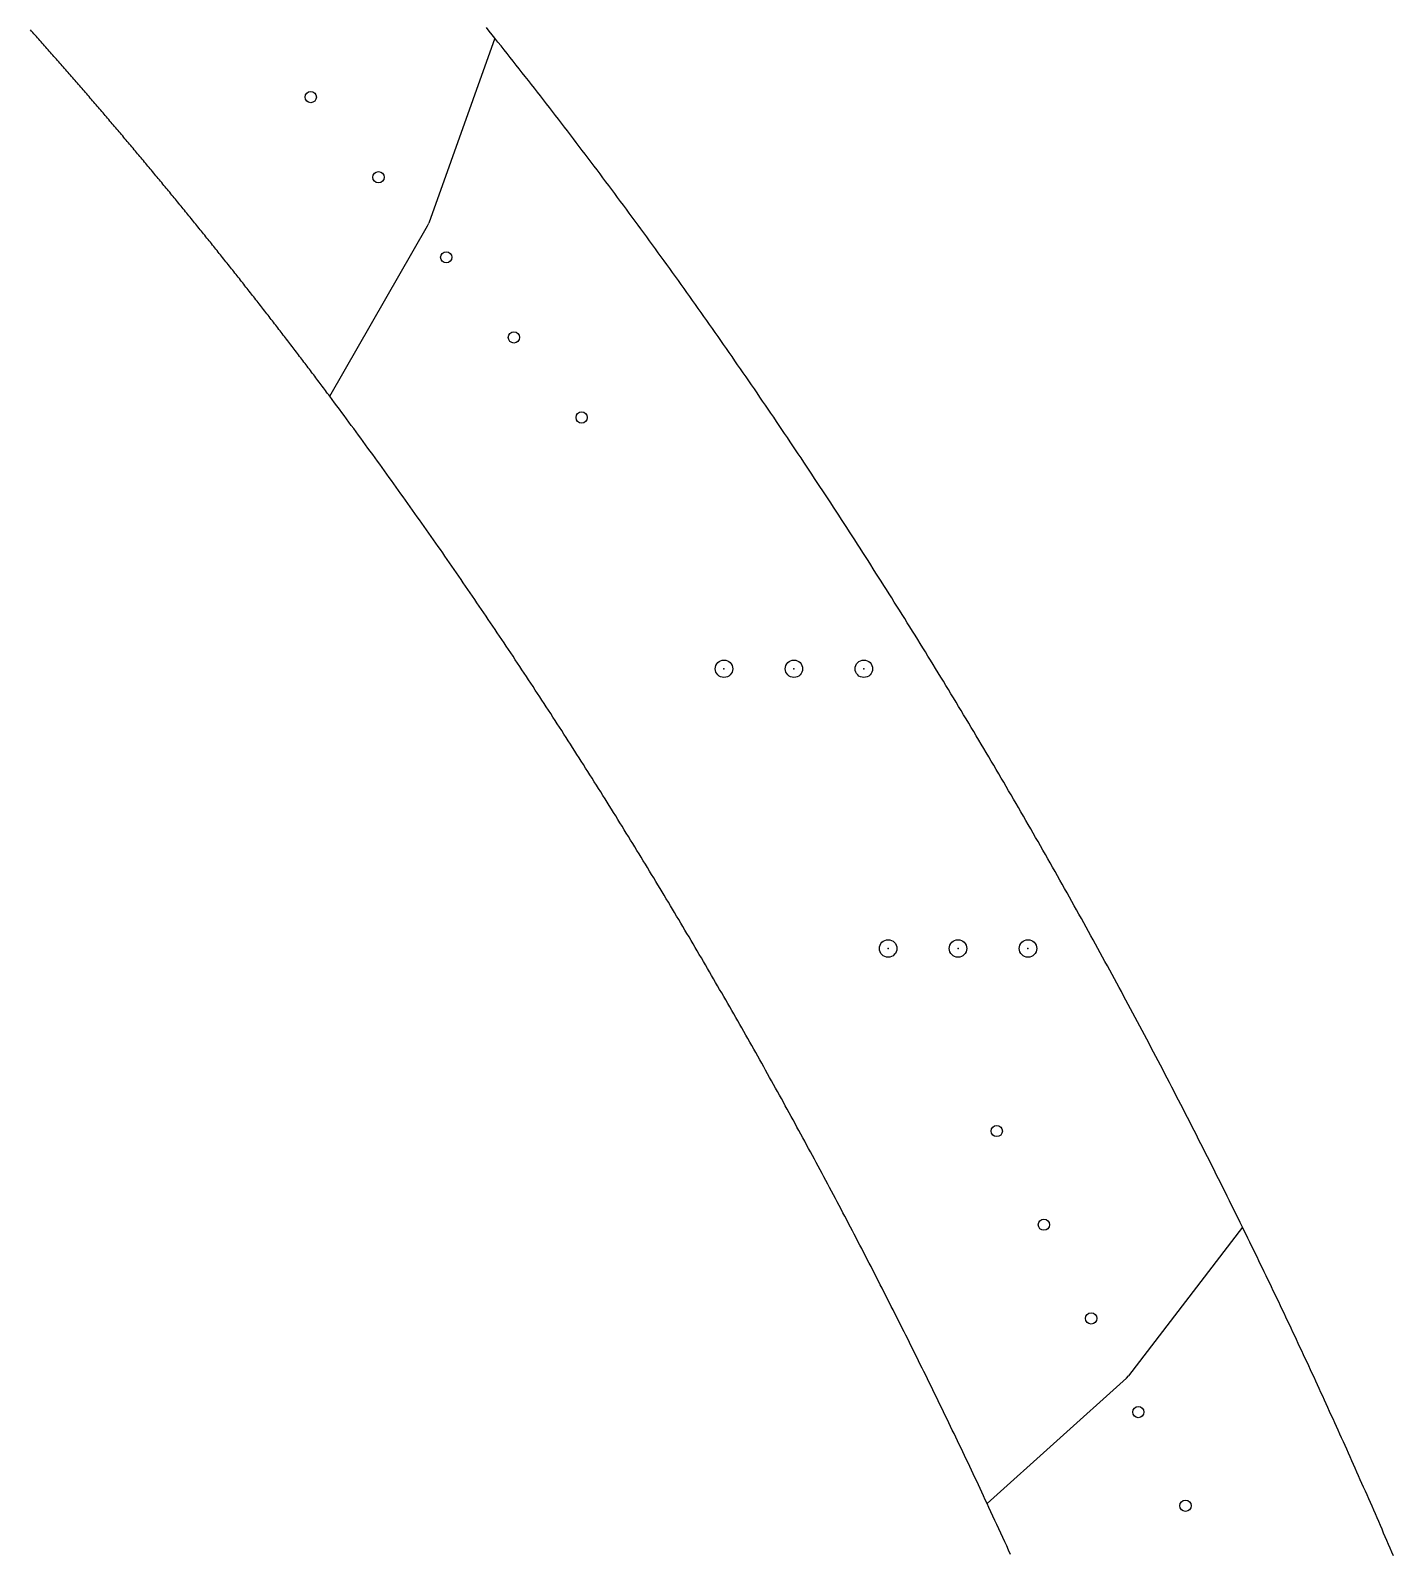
# Model space of a CAD drawing. Extents: x 44 to 491, y 65 to 774.
# Drawn here: x 332.1 to 410.1, y 366.6 to 453.7 of the extents above; entities that cross this region are included whole.
import ezdxf

# ---------------------------------------------------------------- set-up
doc = ezdxf.new("R2010")
doc.units = 0
doc.header["$PDMODE"] = 32
doc.header["$PDSIZE"] = 1
doc.layers.get('0').update_dxf_attribs({"linetype": 'CONTINUOUS'})
doc.layers.add('DRILLING', color=3, linetype='CONTINUOUS')
doc.layers.add('ENGRAVE', color=4, linetype='CONTINUOUS')

# ---------------------------------------------------------------- blocks, each defined once
blk = doc.blocks.new('*U223')
at = {"layer": 'ENGRAVE'}
blk.add_point((0, 0), dxfattribs=at)
blk = doc.blocks.new('*U224')
at = {"layer": 'ENGRAVE', "color": 0, "linetype": 'BYBLOCK'}
for p in [(0, 0), (4, 0), (8, 0)]:
    blk.add_blockref('*U223', p, dxfattribs=at)
blk = doc.blocks.new('*U225')
at = {"layer": 'ENGRAVE'}
blk.add_point((0, 0), dxfattribs=at)
blk = doc.blocks.new('*U226')
at = {"layer": 'ENGRAVE', "color": 0, "linetype": 'BYBLOCK'}
for p in [(0, 0), (4, 0), (8, 0)]:
    blk.add_blockref('*U225', p, dxfattribs=at)

msp = doc.modelspace()

# ---------------------------------------------------------------- linework, layer by layer
for p, q in [((358.6553, 453.2452), (354.875, 442.666)), ((349.2114, 432.7598), (354.8008, 442.505)), ((354.8008, 442.505), (354.875, 442.666)), ((401.4132, 385.2385), (394.9025, 376.7284)), ((386.8032, 369.4335), (394.7763, 376.5919)), ((394.7763, 376.5919), (394.9025, 376.7284))]:
    msp.add_line(p, q)
for points in [[(349.211, 432.76, 0), (349.15, 432.842, 0), (349.089, 432.924, 0), (349.028, 433.006, 0), (348.966, 433.088, 0), (348.905, 433.169, 0), (348.843, 433.251, 0), (348.782, 433.333, 0), (348.721, 433.415, 0), (348.659, 433.497, 0), (348.598, 433.578, 0), (348.536, 433.66, 0), (348.475, 433.742, 0), (348.413, 433.824, 0), (348.352, 433.905, 0), (348.29, 433.987, 0), (348.228, 434.069, 0), (348.167, 434.15, 0), (348.105, 434.232, 0), (348.043, 434.313, 0), (347.981, 434.395, 0), (347.92, 434.477, 0), (347.858, 434.558, 0), (347.796, 434.639, 0), (347.734, 434.721, 0), (347.672, 434.802, 0), (347.611, 434.884, 0), (347.549, 434.965, 0), (347.487, 435.047, 0), (347.425, 435.128, 0), (347.363, 435.209, 0), (347.301, 435.291, 0), (347.239, 435.372, 0), (347.177, 435.453, 0), (347.114, 435.534, 0), (347.052, 435.616, 0), (346.99, 435.697, 0), (346.928, 435.778, 0), (346.866, 435.859, 0), (346.804, 435.94, 0), (346.741, 436.022, 0), (346.679, 436.103, 0), (346.617, 436.184, 0), (346.554, 436.265, 0), (346.492, 436.346, 0), (346.43, 436.427, 0), (346.367, 436.508, 0), (346.305, 436.589, 0), (346.242, 436.67, 0), (346.18, 436.751, 0), (346.117, 436.832, 0), (346.055, 436.913, 0), (345.992, 436.994, 0), (345.93, 437.074, 0), (345.867, 437.155, 0), (345.804, 437.236, 0), (345.742, 437.317, 0), (345.679, 437.398, 0), (345.616, 437.479, 0), (345.553, 437.559, 0), (345.491, 437.64, 0), (345.428, 437.721, 0), (345.365, 437.801, 0), (345.302, 437.882, 0), (345.239, 437.963, 0), (345.176, 438.043, 0), (345.113, 438.124, 0), (345.05, 438.205, 0), (344.987, 438.285, 0), (344.924, 438.366, 0), (344.861, 438.446, 0), (344.798, 438.527, 0), (344.735, 438.607, 0), (344.672, 438.688, 0), (344.609, 438.768, 0), (344.545, 438.849, 0), (344.482, 438.929, 0), (344.419, 439.01, 0), (344.356, 439.09, 0), (344.292, 439.17, 0), (344.229, 439.251, 0), (344.165, 439.331, 0), (344.102, 439.411, 0), (344.039, 439.492, 0), (343.975, 439.572, 0), (343.912, 439.652, 0), (343.848, 439.732, 0), (343.785, 439.813, 0), (343.721, 439.893, 0), (343.658, 439.973, 0), (343.594, 440.053, 0), (343.53, 440.133, 0), (343.467, 440.213, 0), (343.403, 440.293, 0), (343.339, 440.374, 0), (343.275, 440.454, 0), (343.212, 440.534, 0), (343.148, 440.614, 0), (343.084, 440.694, 0), (343.02, 440.774, 0), (342.956, 440.854, 0), (342.892, 440.934, 0), (342.828, 441.013, 0), (342.764, 441.093, 0), (342.7, 441.173, 0), (342.636, 441.253, 0), (342.572, 441.333, 0), (342.508, 441.413, 0), (342.444, 441.493, 0), (342.38, 441.572, 0), (342.316, 441.652, 0), (342.252, 441.732, 0), (342.187, 441.812, 0), (342.123, 441.891, 0), (342.059, 441.971, 0), (341.995, 442.051, 0), (341.93, 442.13, 0), (341.866, 442.21, 0), (341.802, 442.289, 0), (341.737, 442.369, 0), (341.673, 442.449, 0), (341.608, 442.528, 0), (341.544, 442.608, 0), (341.479, 442.687, 0), (341.415, 442.767, 0), (341.35, 442.846, 0), (341.286, 442.926, 0), (341.221, 443.005, 0), (341.157, 443.084, 0), (341.092, 443.164, 0), (341.027, 443.243, 0), (340.963, 443.322, 0), (340.898, 443.402, 0), (340.833, 443.481, 0), (340.768, 443.56, 0), (340.704, 443.639, 0), (340.639, 443.719, 0), (340.574, 443.798, 0), (340.509, 443.877, 0), (340.444, 443.956, 0), (340.379, 444.035, 0), (340.314, 444.114, 0), (340.249, 444.194, 0), (340.184, 444.273, 0), (340.119, 444.352, 0), (340.054, 444.431, 0), (339.989, 444.51, 0), (339.924, 444.589, 0), (339.859, 444.668, 0), (339.794, 444.747, 0), (339.728, 444.826, 0), (339.663, 444.904, 0), (339.598, 444.983, 0), (339.533, 445.062, 0), (339.467, 445.141, 0), (339.402, 445.22, 0), (339.337, 445.299, 0), (339.271, 445.377, 0), (339.206, 445.456, 0), (339.141, 445.535, 0), (339.075, 445.614, 0), (339.01, 445.692, 0), (338.944, 445.771, 0), (338.879, 445.85, 0), (338.813, 445.928, 0), (338.748, 446.007, 0), (338.682, 446.085, 0), (338.616, 446.164, 0), (338.551, 446.242, 0), (338.485, 446.321, 0), (338.42, 446.399, 0), (338.354, 446.478, 0), (338.288, 446.556, 0), (338.222, 446.635, 0), (338.157, 446.713, 0), (338.091, 446.791, 0), (338.025, 446.87, 0), (337.959, 446.948, 0), (337.893, 447.026, 0), (337.827, 447.105, 0), (337.761, 447.183, 0), (337.695, 447.261, 0), (337.63, 447.339, 0), (337.564, 447.418, 0), (337.498, 447.496, 0), (337.431, 447.574, 0), (337.365, 447.652, 0), (337.299, 447.73, 0), (337.233, 447.808, 0), (337.167, 447.886, 0), (337.101, 447.964, 0), (337.035, 448.042, 0), (336.969, 448.12, 0), (336.903, 448.198, 0), (336.836, 448.276, 0), (336.77, 448.353, 0), (336.704, 448.431, 0), (336.638, 448.509, 0), (336.572, 448.587, 0), (336.505, 448.664, 0), (336.439, 448.742, 0), (336.373, 448.819, 0), (336.306, 448.897, 0), (336.24, 448.975, 0), (336.174, 449.052, 0), (336.107, 449.13, 0), (336.041, 449.207, 0), (335.975, 449.284, 0), (335.908, 449.362, 0), (335.842, 449.439, 0), (335.775, 449.517, 0), (335.709, 449.594, 0), (335.642, 449.671, 0), (335.576, 449.748, 0), (335.509, 449.825, 0), (335.443, 449.903, 0), (335.376, 449.98, 0), (335.309, 450.057, 0), (335.243, 450.134, 0), (335.176, 450.211, 0), (335.109, 450.288, 0), (335.043, 450.365, 0), (334.976, 450.442, 0), (334.909, 450.519, 0), (334.843, 450.596, 0), (334.776, 450.672, 0), (334.709, 450.749, 0), (334.642, 450.826, 0), (334.576, 450.903, 0), (334.509, 450.979, 0), (334.442, 451.056, 0), (334.375, 451.133, 0), (334.308, 451.209, 0), (334.241, 451.286, 0), (334.174, 451.362, 0), (334.107, 451.439, 0), (334.041, 451.515, 0), (333.974, 451.592, 0), (333.907, 451.668, 0), (333.84, 451.744, 0), (333.773, 451.821, 0), (333.705, 451.897, 0), (333.638, 451.973, 0), (333.571, 452.05, 0), (333.504, 452.126, 0), (333.437, 452.202, 0), (333.37, 452.278, 0), (333.303, 452.354, 0), (333.236, 452.43, 0), (333.168, 452.506, 0), (333.101, 452.582, 0), (333.034, 452.658, 0), (332.967, 452.734, 0), (332.899, 452.81, 0), (332.832, 452.886, 0), (332.765, 452.961, 0), (332.697, 453.037, 0), (332.63, 453.113, 0), (332.563, 453.189, 0), (332.495, 453.264, 0), (332.428, 453.34, 0), (332.36, 453.416, 0), (332.293, 453.491, 0), (332.225, 453.567, 0), (332.158, 453.642, 0), (332.09, 453.718, 0)], [(358.655, 453.245, 0), (358.494, 453.447, 0), (358.333, 453.649, 0), (358.171, 453.85, 0)], [(401.413, 385.239, 0), (401.29, 385.49, 0), (401.166, 385.742, 0), (401.042, 385.993, 0), (400.918, 386.245, 0), (400.793, 386.496, 0), (400.669, 386.748, 0), (400.544, 386.999, 0), (400.419, 387.25, 0), (400.294, 387.501, 0), (400.169, 387.752, 0), (400.044, 388.003, 0), (399.918, 388.253, 0), (399.792, 388.504, 0), (399.667, 388.755, 0), (399.54, 389.005, 0), (399.414, 389.256, 0), (399.288, 389.506, 0), (399.161, 389.756, 0), (399.034, 390.006, 0), (398.907, 390.256, 0), (398.78, 390.506, 0), (398.653, 390.756, 0), (398.525, 391.006, 0), (398.398, 391.256, 0), (398.27, 391.505, 0), (398.142, 391.755, 0), (398.014, 392.004, 0), (397.885, 392.254, 0), (397.757, 392.503, 0), (397.628, 392.752, 0), (397.499, 393.001, 0), (397.37, 393.25, 0), (397.241, 393.499, 0), (397.111, 393.748, 0), (396.982, 393.996, 0), (396.852, 394.245, 0), (396.722, 394.493, 0), (396.592, 394.742, 0), (396.462, 394.99, 0), (396.331, 395.238, 0), (396.2, 395.487, 0), (396.07, 395.735, 0), (395.939, 395.983, 0), (395.807, 396.23, 0), (395.676, 396.478, 0), (395.545, 396.726, 0), (395.413, 396.974, 0), (395.281, 397.221, 0), (395.149, 397.468, 0), (395.017, 397.716, 0), (394.884, 397.963, 0), (394.752, 398.21, 0), (394.619, 398.457, 0), (394.486, 398.704, 0), (394.353, 398.951, 0), (394.219, 399.198, 0), (394.086, 399.444, 0), (393.952, 399.691, 0), (393.819, 399.937, 0), (393.685, 400.184, 0), (393.55, 400.43, 0), (393.416, 400.676, 0), (393.281, 400.922, 0), (393.147, 401.168, 0), (393.012, 401.414, 0), (392.877, 401.66, 0), (392.742, 401.906, 0), (392.606, 402.151, 0), (392.471, 402.397, 0), (392.335, 402.642, 0), (392.199, 402.887, 0), (392.063, 403.133, 0), (391.926, 403.378, 0), (391.79, 403.623, 0), (391.653, 403.868, 0), (391.517, 404.112, 0), (391.38, 404.357, 0), (391.242, 404.602, 0), (391.105, 404.846, 0), (390.967, 405.091, 0), (390.83, 405.335, 0), (390.692, 405.579, 0), (390.554, 405.823, 0), (390.416, 406.067, 0), (390.277, 406.311, 0), (390.139, 406.555, 0), (390, 406.799, 0), (389.861, 407.042, 0), (389.722, 407.286, 0), (389.583, 407.529, 0), (389.443, 407.773, 0), (389.303, 408.016, 0), (389.164, 408.259, 0), (389.024, 408.502, 0), (388.883, 408.745, 0), (388.743, 408.988, 0), (388.603, 409.23, 0), (388.462, 409.473, 0), (388.321, 409.715, 0), (388.18, 409.958, 0), (388.039, 410.2, 0), (387.897, 410.442, 0), (387.756, 410.684, 0), (387.614, 410.926, 0), (387.472, 411.168, 0), (387.33, 411.41, 0), (387.188, 411.652, 0), (387.045, 411.893, 0), (386.903, 412.135, 0), (386.76, 412.376, 0), (386.617, 412.617, 0), (386.474, 412.858, 0), (386.33, 413.099, 0), (386.187, 413.34, 0), (386.043, 413.581, 0), (385.899, 413.822, 0), (385.755, 414.063, 0), (385.611, 414.303, 0), (385.466, 414.543, 0), (385.322, 414.784, 0), (385.177, 415.024, 0), (385.032, 415.264, 0), (384.887, 415.504, 0), (384.742, 415.744, 0), (384.596, 415.984, 0), (384.451, 416.223, 0), (384.305, 416.463, 0), (384.159, 416.702, 0), (384.013, 416.941, 0), (383.866, 417.181, 0), (383.72, 417.42, 0), (383.573, 417.659, 0), (383.426, 417.898, 0), (383.279, 418.136, 0), (383.132, 418.375, 0), (382.984, 418.614, 0), (382.837, 418.852, 0), (382.689, 419.091, 0), (382.541, 419.329, 0), (382.393, 419.567, 0), (382.244, 419.805, 0), (382.096, 420.043, 0), (381.947, 420.281, 0), (381.798, 420.518, 0), (381.649, 420.756, 0), (381.5, 420.993, 0), (381.351, 421.231, 0), (381.201, 421.468, 0), (381.052, 421.705, 0), (380.902, 421.942, 0), (380.751, 422.179, 0), (380.601, 422.416, 0), (380.451, 422.652, 0), (380.3, 422.889, 0), (380.149, 423.125, 0), (379.998, 423.362, 0), (379.847, 423.598, 0), (379.696, 423.834, 0), (379.544, 424.07, 0), (379.393, 424.306, 0), (379.241, 424.542, 0), (379.089, 424.777, 0), (378.936, 425.013, 0), (378.784, 425.248, 0), (378.631, 425.484, 0), (378.478, 425.719, 0), (378.326, 425.954, 0), (378.172, 426.189, 0), (378.019, 426.424, 0), (377.866, 426.659, 0), (377.712, 426.893, 0), (377.558, 427.128, 0), (377.404, 427.362, 0), (377.25, 427.596, 0), (377.095, 427.83, 0), (376.941, 428.064, 0), (376.786, 428.298, 0), (376.631, 428.532, 0), (376.476, 428.766, 0), (376.321, 428.999, 0), (376.165, 429.233, 0), (376.01, 429.466, 0), (375.854, 429.699, 0), (375.698, 429.932, 0), (375.542, 430.165, 0), (375.385, 430.398, 0), (375.229, 430.631, 0), (375.072, 430.863, 0), (374.915, 431.096, 0), (374.758, 431.328, 0), (374.601, 431.561, 0), (374.443, 431.793, 0), (374.286, 432.025, 0), (374.128, 432.257, 0), (373.97, 432.488, 0), (373.812, 432.72, 0), (373.654, 432.951, 0), (373.495, 433.183, 0), (373.336, 433.414, 0), (373.178, 433.645, 0), (373.018, 433.876, 0), (372.859, 434.107, 0), (372.7, 434.338, 0), (372.54, 434.568, 0), (372.381, 434.799, 0), (372.221, 435.029, 0), (372.061, 435.26, 0), (371.9, 435.49, 0), (371.74, 435.72, 0), (371.579, 435.95, 0), (371.418, 436.179, 0), (371.257, 436.409, 0), (371.096, 436.638, 0), (370.935, 436.868, 0), (370.773, 437.097, 0), (370.611, 437.326, 0), (370.45, 437.555, 0), (370.287, 437.784, 0), (370.125, 438.013, 0), (369.963, 438.241, 0), (369.8, 438.47, 0), (369.637, 438.698, 0), (369.474, 438.926, 0), (369.311, 439.154, 0), (369.148, 439.382, 0), (368.984, 439.61, 0), (368.821, 439.838, 0), (368.657, 440.065, 0), (368.493, 440.293, 0), (368.328, 440.52, 0), (368.164, 440.747, 0), (367.999, 440.974, 0), (367.834, 441.201, 0), (367.669, 441.428, 0), (367.504, 441.655, 0), (367.339, 441.881, 0), (367.173, 442.107, 0), (367.007, 442.334, 0), (366.841, 442.56, 0), (366.675, 442.786, 0), (366.509, 443.011, 0), (366.343, 443.237, 0), (366.176, 443.463, 0), (366.009, 443.688, 0), (365.842, 443.913, 0), (365.675, 444.138, 0), (365.507, 444.363, 0), (365.34, 444.588, 0), (365.172, 444.813, 0), (365.004, 445.037, 0), (364.836, 445.262, 0), (364.667, 445.486, 0), (364.499, 445.71, 0), (364.33, 445.934, 0), (364.161, 446.158, 0), (363.992, 446.382, 0), (363.823, 446.605, 0), (363.653, 446.829, 0), (363.483, 447.052, 0), (363.313, 447.275, 0), (363.143, 447.498, 0), (362.973, 447.721, 0), (362.803, 447.944, 0), (362.632, 448.166, 0), (362.461, 448.389, 0), (362.29, 448.611, 0), (362.119, 448.833, 0), (361.947, 449.055, 0), (361.776, 449.277, 0), (361.604, 449.499, 0), (361.432, 449.72, 0), (361.26, 449.942, 0), (361.088, 450.163, 0), (360.915, 450.384, 0), (360.742, 450.605, 0), (360.569, 450.826, 0), (360.396, 451.046, 0), (360.223, 451.267, 0), (360.05, 451.487, 0), (359.876, 451.708, 0), (359.702, 451.928, 0), (359.528, 452.148, 0), (359.354, 452.367, 0), (359.18, 452.587, 0), (359.005, 452.807, 0), (358.83, 453.026, 0), (358.655, 453.245, 0)], [(386.803, 369.433, 0), (386.705, 369.644, 0), (386.607, 369.854, 0), (386.509, 370.064, 0), (386.41, 370.275, 0), (386.312, 370.485, 0), (386.213, 370.695, 0), (386.114, 370.905, 0), (386.015, 371.115, 0), (385.916, 371.325, 0), (385.817, 371.534, 0), (385.718, 371.744, 0), (385.618, 371.954, 0), (385.518, 372.163, 0), (385.419, 372.373, 0), (385.319, 372.582, 0), (385.219, 372.792, 0), (385.119, 373.001, 0), (385.019, 373.211, 0), (384.918, 373.42, 0), (384.818, 373.629, 0), (384.717, 373.838, 0), (384.617, 374.047, 0), (384.516, 374.256, 0), (384.415, 374.465, 0), (384.314, 374.674, 0), (384.213, 374.883, 0), (384.111, 375.091, 0), (384.01, 375.3, 0), (383.908, 375.509, 0), (383.806, 375.717, 0), (383.705, 375.926, 0), (383.603, 376.134, 0), (383.501, 376.342, 0), (383.398, 376.551, 0), (383.296, 376.759, 0), (383.194, 376.967, 0), (383.091, 377.175, 0), (382.988, 377.383, 0), (382.885, 377.591, 0), (382.783, 377.799, 0), (382.679, 378.007, 0), (382.576, 378.214, 0), (382.473, 378.422, 0), (382.369, 378.63, 0), (382.266, 378.837, 0), (382.162, 379.045, 0), (382.058, 379.252, 0), (381.954, 379.46, 0), (381.85, 379.667, 0), (381.746, 379.874, 0), (381.642, 380.081, 0), (381.537, 380.288, 0), (381.433, 380.495, 0), (381.328, 380.702, 0), (381.223, 380.909, 0), (381.118, 381.116, 0), (381.013, 381.323, 0), (380.908, 381.529, 0), (380.803, 381.736, 0), (380.697, 381.942, 0), (380.592, 382.149, 0), (380.486, 382.355, 0), (380.38, 382.562, 0), (380.274, 382.768, 0), (380.168, 382.974, 0), (380.062, 383.18, 0), (379.955, 383.386, 0), (379.849, 383.592, 0), (379.742, 383.798, 0), (379.636, 384.004, 0), (379.529, 384.21, 0), (379.422, 384.415, 0), (379.315, 384.621, 0), (379.208, 384.827, 0), (379.1, 385.032, 0), (378.993, 385.238, 0), (378.885, 385.443, 0), (378.778, 385.648, 0), (378.67, 385.853, 0), (378.562, 386.059, 0), (378.454, 386.264, 0), (378.346, 386.469, 0), (378.237, 386.674, 0), (378.129, 386.878, 0), (378.02, 387.083, 0), (377.912, 387.288, 0), (377.803, 387.493, 0), (377.694, 387.697, 0), (377.585, 387.902, 0), (377.476, 388.106, 0), (377.366, 388.31, 0), (377.257, 388.515, 0), (377.147, 388.719, 0), (377.037, 388.923, 0), (376.928, 389.127, 0), (376.818, 389.331, 0), (376.708, 389.535, 0), (376.597, 389.739, 0), (376.487, 389.943, 0), (376.377, 390.146, 0), (376.266, 390.35, 0), (376.155, 390.554, 0), (376.045, 390.757, 0), (375.934, 390.961, 0), (375.823, 391.164, 0), (375.712, 391.367, 0), (375.6, 391.57, 0), (375.489, 391.774, 0), (375.377, 391.977, 0), (375.266, 392.18, 0), (375.154, 392.382, 0), (375.042, 392.585, 0), (374.93, 392.788, 0), (374.818, 392.991, 0), (374.705, 393.193, 0), (374.593, 393.396, 0), (374.48, 393.598, 0), (374.368, 393.801, 0), (374.255, 394.003, 0), (374.142, 394.205, 0), (374.029, 394.407, 0), (373.916, 394.61, 0), (373.802, 394.812, 0), (373.689, 395.013, 0), (373.575, 395.215, 0), (373.462, 395.417, 0), (373.348, 395.619, 0), (373.234, 395.82, 0), (373.12, 396.022, 0), (373.006, 396.223, 0), (372.892, 396.425, 0), (372.777, 396.626, 0), (372.663, 396.827, 0), (372.548, 397.029, 0), (372.433, 397.23, 0), (372.318, 397.431, 0), (372.203, 397.632, 0), (372.088, 397.832, 0), (371.973, 398.033, 0), (371.858, 398.234, 0), (371.742, 398.434, 0), (371.626, 398.635, 0), (371.511, 398.835, 0), (371.395, 399.036, 0), (371.279, 399.236, 0), (371.163, 399.436, 0), (371.046, 399.637, 0), (370.93, 399.837, 0), (370.813, 400.037, 0), (370.697, 400.237, 0), (370.58, 400.436, 0), (370.463, 400.636, 0), (370.346, 400.836, 0), (370.229, 401.035, 0), (370.112, 401.235, 0), (369.994, 401.434, 0), (369.877, 401.634, 0), (369.759, 401.833, 0), (369.641, 402.032, 0), (369.524, 402.231, 0), (369.406, 402.43, 0), (369.287, 402.629, 0), (369.169, 402.828, 0), (369.051, 403.027, 0), (368.932, 403.226, 0), (368.814, 403.424, 0), (368.695, 403.623, 0), (368.576, 403.821, 0), (368.457, 404.02, 0), (368.338, 404.218, 0), (368.219, 404.416, 0), (368.099, 404.614, 0), (367.98, 404.812, 0), (367.86, 405.01, 0), (367.741, 405.208, 0), (367.621, 405.406, 0), (367.501, 405.604, 0), (367.381, 405.801, 0), (367.26, 405.999, 0), (367.14, 406.196, 0), (367.02, 406.394, 0), (366.899, 406.591, 0), (366.778, 406.788, 0), (366.657, 406.985, 0), (366.536, 407.182, 0), (366.415, 407.379, 0), (366.294, 407.576, 0), (366.173, 407.773, 0), (366.051, 407.97, 0), (365.93, 408.166, 0), (365.808, 408.363, 0), (365.686, 408.559, 0), (365.564, 408.756, 0), (365.442, 408.952, 0), (365.32, 409.148, 0), (365.198, 409.344, 0), (365.075, 409.54, 0), (364.953, 409.736, 0), (364.83, 409.932, 0), (364.707, 410.128, 0), (364.584, 410.324, 0), (364.461, 410.519, 0), (364.338, 410.715, 0), (364.214, 410.91, 0), (364.091, 411.105, 0), (363.967, 411.301, 0), (363.844, 411.496, 0), (363.72, 411.691, 0), (363.596, 411.886, 0), (363.472, 412.081, 0), (363.348, 412.276, 0), (363.223, 412.47, 0), (363.099, 412.665, 0), (362.974, 412.86, 0), (362.85, 413.054, 0), (362.725, 413.248, 0), (362.6, 413.443, 0), (362.475, 413.637, 0), (362.35, 413.831, 0), (362.224, 414.025, 0), (362.099, 414.219, 0), (361.973, 414.413, 0), (361.848, 414.607, 0), (361.722, 414.8, 0), (361.596, 414.994, 0), (361.47, 415.187, 0), (361.344, 415.381, 0), (361.217, 415.574, 0), (361.091, 415.767, 0), (360.964, 415.96, 0), (360.838, 416.154, 0), (360.711, 416.346, 0), (360.584, 416.539, 0), (360.457, 416.732, 0), (360.33, 416.925, 0), (360.203, 417.117, 0), (360.075, 417.31, 0), (359.948, 417.502, 0), (359.82, 417.695, 0), (359.692, 417.887, 0), (359.564, 418.079, 0), (359.436, 418.271, 0), (359.308, 418.463, 0), (359.18, 418.655, 0), (359.051, 418.847, 0), (358.923, 419.038, 0), (358.794, 419.23, 0), (358.665, 419.421, 0), (358.536, 419.613, 0), (358.407, 419.804, 0), (358.278, 419.995, 0), (358.149, 420.186, 0), (358.019, 420.377, 0), (357.89, 420.568, 0), (357.76, 420.759, 0), (357.631, 420.95, 0), (357.501, 421.141, 0), (357.371, 421.331, 0), (357.24, 421.522, 0), (357.11, 421.712, 0), (356.98, 421.902, 0), (356.849, 422.093, 0), (356.719, 422.283, 0), (356.588, 422.473, 0), (356.457, 422.663, 0), (356.326, 422.852, 0), (356.195, 423.042, 0), (356.064, 423.232, 0), (355.932, 423.421, 0), (355.801, 423.611, 0), (355.669, 423.8, 0), (355.537, 423.989, 0), (355.405, 424.178, 0), (355.273, 424.367, 0), (355.141, 424.556, 0), (355.009, 424.745, 0), (354.877, 424.934, 0), (354.744, 425.122, 0), (354.612, 425.311, 0), (354.479, 425.499, 0), (354.346, 425.688, 0), (354.213, 425.876, 0), (354.08, 426.064, 0), (353.947, 426.252, 0), (353.814, 426.44, 0), (353.68, 426.627, 0), (353.547, 426.815, 0), (353.413, 427.003, 0), (353.279, 427.19, 0), (353.145, 427.377, 0), (353.011, 427.565, 0), (352.877, 427.752, 0), (352.743, 427.939, 0), (352.609, 428.126, 0), (352.474, 428.312, 0), (352.34, 428.499, 0), (352.205, 428.686, 0), (352.07, 428.872, 0), (351.935, 429.058, 0), (351.8, 429.245, 0), (351.665, 429.431, 0), (351.53, 429.617, 0), (351.394, 429.802, 0), (351.259, 429.988, 0), (351.123, 430.174, 0), (350.987, 430.359, 0), (350.851, 430.545, 0), (350.715, 430.73, 0), (350.579, 430.915, 0), (350.443, 431.1, 0), (350.307, 431.285, 0), (350.17, 431.47, 0), (350.034, 431.654, 0), (349.897, 431.839, 0), (349.76, 432.023, 0), (349.623, 432.208, 0), (349.486, 432.392, 0), (349.349, 432.576, 0), (349.211, 432.76, 0)], [(410.056, 366.424, 0), (409.962, 366.643, 0), (409.868, 366.861, 0), (409.774, 367.08, 0), (409.679, 367.299, 0), (409.585, 367.517, 0), (409.49, 367.735, 0), (409.396, 367.954, 0), (409.301, 368.172, 0), (409.206, 368.39, 0), (409.111, 368.609, 0), (409.016, 368.827, 0), (408.921, 369.045, 0), (408.825, 369.263, 0), (408.73, 369.481, 0), (408.634, 369.699, 0), (408.538, 369.917, 0), (408.442, 370.135, 0), (408.346, 370.352, 0), (408.25, 370.57, 0), (408.154, 370.788, 0), (408.057, 371.005, 0), (407.961, 371.223, 0), (407.864, 371.44, 0), (407.767, 371.658, 0), (407.67, 371.875, 0), (407.573, 372.092, 0), (407.476, 372.31, 0), (407.379, 372.527, 0), (407.281, 372.744, 0), (407.184, 372.961, 0), (407.086, 373.178, 0), (406.988, 373.395, 0), (406.89, 373.612, 0), (406.792, 373.829, 0), (406.694, 374.046, 0), (406.596, 374.263, 0), (406.497, 374.479, 0), (406.399, 374.696, 0), (406.3, 374.912, 0), (406.201, 375.129, 0), (406.102, 375.345, 0), (406.003, 375.562, 0), (405.904, 375.778, 0), (405.805, 375.994, 0), (405.705, 376.211, 0), (405.606, 376.427, 0), (405.506, 376.643, 0), (405.406, 376.859, 0), (405.306, 377.075, 0), (405.206, 377.291, 0), (405.106, 377.507, 0), (405.005, 377.723, 0), (404.905, 377.938, 0), (404.804, 378.154, 0), (404.704, 378.37, 0), (404.603, 378.585, 0), (404.502, 378.801, 0), (404.401, 379.016, 0), (404.299, 379.232, 0), (404.198, 379.447, 0), (404.096, 379.662, 0), (403.995, 379.878, 0), (403.893, 380.093, 0), (403.791, 380.308, 0), (403.689, 380.523, 0), (403.587, 380.738, 0), (403.485, 380.953, 0), (403.382, 381.168, 0), (403.28, 381.382, 0), (403.177, 381.597, 0), (403.075, 381.812, 0), (402.972, 382.027, 0), (402.869, 382.241, 0), (402.766, 382.456, 0), (402.662, 382.67, 0), (402.559, 382.884, 0), (402.455, 383.099, 0), (402.352, 383.313, 0), (402.248, 383.527, 0), (402.144, 383.741, 0), (402.04, 383.955, 0), (401.936, 384.169, 0), (401.832, 384.383, 0), (401.727, 384.597, 0), (401.623, 384.811, 0), (401.518, 385.025, 0), (401.413, 385.239, 0)], [(388.151, 366.508, 0), (388.04, 366.753, 0), (387.928, 366.997, 0), (387.816, 367.241, 0), (387.704, 367.485, 0), (387.592, 367.729, 0), (387.48, 367.972, 0), (387.368, 368.216, 0), (387.255, 368.46, 0), (387.142, 368.703, 0), (387.03, 368.947, 0), (386.916, 369.19, 0), (386.803, 369.433, 0)]]:
    msp.add_polyline3d(points)
at = {"layer": 'DRILLING'}
for centre in [(348.1229, 449.8755), (351.9965, 445.2935), (355.8702, 440.7115), (359.7438, 436.1295), (363.6174, 431.5474), (387.3608, 390.7327), (390.0598, 385.374), (392.7588, 380.0153), (395.4577, 374.6567), (398.1567, 369.298)]:
    msp.add_circle(centre, 0.3225, dxfattribs=at)

# ---------------------------------------------------------------- block references
at = {"layer": 'ENGRAVE'}
for name, p in [('*U226', (371.7584, 417.1752)), ('*U224', (381.1463, 401.1752))]:
    msp.add_blockref(name, p, dxfattribs=at)

doc.saveas('drawing.dxf')
